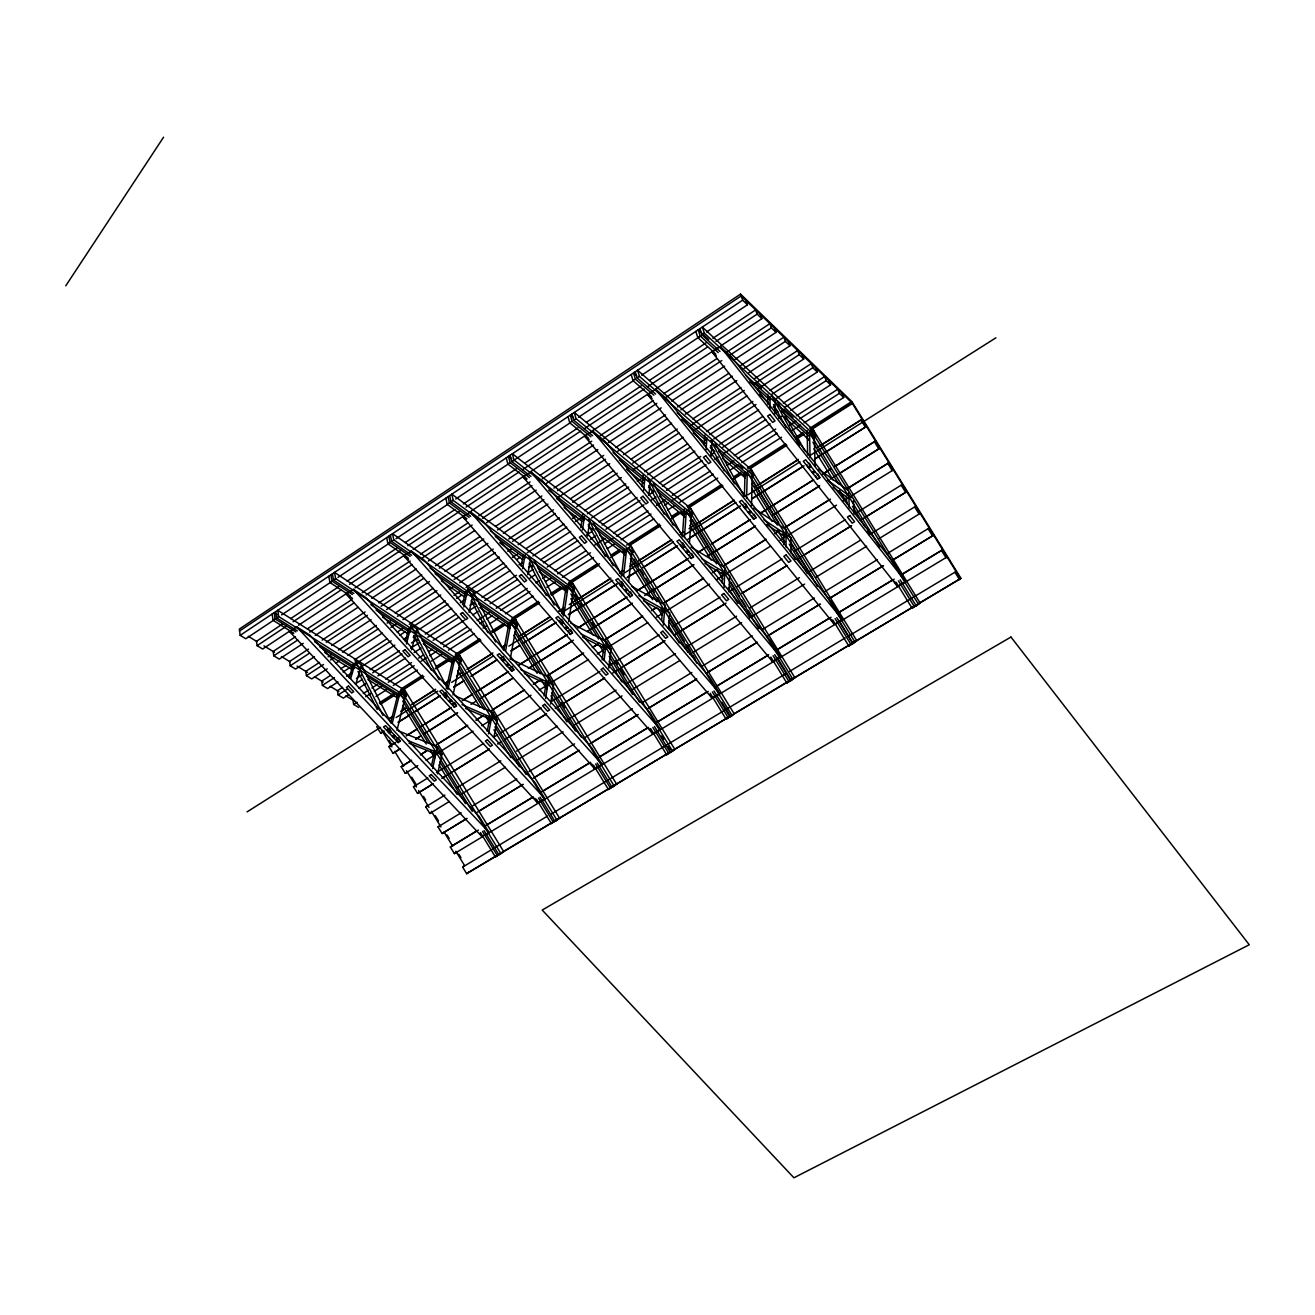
<?xml version="1.0" encoding="UTF-8"?>
<svg xmlns="http://www.w3.org/2000/svg" width="1315" height="1315" viewBox="0 0 1315 1315"><rect width="100%" height="100%" fill="white"/><g stroke="black" fill="none" stroke-linecap="round" stroke-linejoin="round"><path stroke-width="1.5" d="M775.045 413.025L775.11 399.25M769.998 408.521L770.097 396.637M767.697 404.1L767.812 394.171M751.539 506.209L752.18 474.616M746.624 498.122L747.249 472.545M744.422 495.64L745.03 472.003M729.052 591.388L729.661 575.345M724.088 587.526L724.91 567.636L691.049 547.024M722.099 582.939L722.51 572.995M711.218 456.091L712.105 439.983M706.139 449.746L706.862 437.583M704.199 445.144L704.824 435.002M689.455 543.44L691.312 515.266M682.354 536.865L684.359 508.757M684.457 537.44L686.282 511.371M668.464 628.866L669.582 614.615M663.368 625.151L665.045 604.933L631.923 586.375M661.675 620.433L662.53 610.324M648.903 494.867L650.251 481.586M643.594 490.594L645.007 477.296M628.586 582.233L631.742 553.04M641.95 486.353L643.183 474.945M621.584 575.806L624.658 548.634M623.606 575.937L626.581 549.391M608.812 668.119L611.048 649.035M604.095 660.524L606.396 641.457L570.562 622.965M602.171 659.949L603.799 646.602M587.558 536.126L589.794 520.658M568.721 621.798L573.669 588.167L568.738 582.496L563.675 616.012M580.803 527.627L582.841 514.066M582.43 530.06L584.452 516.516M562.113 613.431L566.321 585.816M550.574 704.1L553.533 684.753M545.594 698.528L548.947 677.258L510.352 658.881M544.098 695.964L546.235 682.419M510.319 658.634L516.565 624.477L511.601 618.921L505.601 650.958M527.71 574.655L530.603 558.908M493.881 737.403L497.185 719.765M503.859 650.284L509.152 622.242M521.135 566.157L523.386 554.322M522.548 568.705L525.162 554.914M487.207 731.255L489.838 717.53M488.522 733.885L492.632 712.336L455.023 695.799M453.034 695.01L460.595 660.081L455.615 654.607L447.922 689.438M437.616 773.927L441.939 754.087M469.11 612.363L473.531 592.358L467.745 588.315L495.689 642.065M446.278 688.813L453.165 657.845M431.452 765.84L434.558 751.95M432.602 768.552L437.435 746.723L398.511 730.91M462.535 604.67L465.477 591.701M463.817 607.004L467.992 588.495M396.966 730.384L405.743 694.961L403.541 691.345L400.746 689.602L392.33 722.938M390.802 722.264L398.264 692.824M411.611 649.741L416.904 628.981L411.003 625.085L439.111 679.806M406.401 644.054L411.266 625.25M405.299 641.638L408.718 628.471M355.921 684.014L361.411 664.864L355.428 661.116L382.994 715.459M350.711 678.441L355.691 661.281M349.215 677.85L353.127 664.486M65.75 285.832L163.553 137.204M464.639 865.681L462.633 867.095L466.694 873.719L960.953 578.337L851.873 401.601L740.526 294.1L239.33 629.08L240.185 635.342L245.79 638.761L274.802 619.447M900.15 579.816L916.193 605.821L917.804 604.489M916.193 605.821L920.138 603.075L813.508 430.202L702.325 327.057L704.33 333.172L815.629 436.186L813.327 437.648L745.589 375.087M896.107 582.249L912.133 608.237L913.761 606.889M912.133 608.237L916.095 605.492M832.822 620.039L848.832 646.027L852.925 643.199L838.954 620.516M836.784 617.655L852.794 643.66L854.586 642.213M852.794 643.66L856.887 640.832L751.457 469.734L637.594 370.238L639.435 376.386L753.429 475.718L751.177 477.164L677.176 412.811M848.832 646.027L850.641 644.564M770.853 657.04L786.847 683.011L788.836 681.449M786.847 683.011L791.071 680.118L777.116 657.434M774.732 654.689L790.726 680.693L792.715 679.148M790.726 680.693L794.95 677.8L690.704 508.428L574.31 412.466L575.986 418.63L692.528 514.444L690.326 515.842L613.086 452.491M710.166 693.252L726.143 719.239L732.093 715.311M713.963 690.967L729.94 716.971L734.296 713.996L631.2 546.333L512.39 453.757L513.918 459.954L632.877 552.366L630.723 553.73L548.667 490.133M726.143 719.239L728.296 717.579M901.219 574.918L942.641 549.752L902.221 574.145M654.426 726.488L670.403 752.509L672.738 750.75M670.403 752.509L674.891 749.468L572.913 583.466L451.834 494.161L453.198 500.374L574.458 589.498L572.337 590.846L490.347 530.718M650.711 728.724L666.672 754.728L669.006 752.969M666.672 754.728L671.16 751.687M593.525 765.215L608.434 789.493L610.916 787.652M608.434 789.493L613.02 786.386M597.174 763.012L612.083 787.307L614.565 785.466M612.083 787.307L616.669 784.217L515.809 619.842L392.56 533.693L393.777 539.939L517.222 625.891L515.135 627.222L430.021 568.047M536.454 799.257L551.347 823.552L553.977 821.628M551.347 823.552L556.048 820.396M540.021 797.12L554.93 821.415L559.631 818.259L459.839 655.495L334.536 572.403L335.637 578.649L461.121 661.56L459.083 662.859L370.846 604.67M480.501 832.625L495.393 856.953L498.171 854.931M495.393 856.953L501.689 852.843M484.002 830.521L498.911 854.849L503.711 851.627L404.987 690.424L277.744 610.291L278.698 616.554L406.138 696.506L404.149 697.772L314.548 641.671M466.694 873.719L469.537 871.664M892.26 560.404L933.634 535.172L893.28 559.664M476.967 830.784L450.338 847.008L454.398 853.632L456.404 852.252M239.577 630.986L741.167 295.941L852.531 403.393L811.043 429.824M240.185 635.342L742.646 300.165L740.526 294.1M293.771 633.222L273.076 620.302L275.131 618.938L274.194 612.659L277.629 614.812M297.305 630.888L276.643 617.935L278.698 616.554M350.267 595.876L329.884 582.479L331.988 581.082L330.903 574.819M353.883 593.476L333.517 580.063L335.637 578.649M407.962 557.741L387.909 543.851L390.062 542.421L388.846 536.175M411.661 555.292L391.623 541.369L393.777 539.939M466.891 518.768L447.199 504.368L449.401 502.905L448.037 496.692M470.671 516.285L450.996 501.853L453.198 500.374M527.118 478.972L507.787 464.031L510.023 462.535L508.527 456.338L511.732 458.836M530.964 476.424L511.666 461.45L513.918 459.954M588.66 438.289L569.707 422.805L572.009 421.277L570.348 415.096L573.488 417.693M592.588 435.676L573.685 420.159L575.986 418.63M651.55 396.703L633.025 380.643L635.375 379.082L633.551 372.934L636.624 375.63M655.593 394.04L637.085 377.947L639.435 376.386M715.87 354.179L697.788 337.544L700.188 335.933L698.183 329.818L708.719 339.566M719.995 351.45L701.931 334.783L704.33 333.172M281.624 614.91L331.117 581.97M337.939 577.416L389.125 543.342M395.947 538.805L447.133 504.713M455.664 499.043L508.56 463.833M511.979 461.549L569.987 422.937M578.518 417.25L633.123 380.906M641.654 375.219L703.081 334.339M706.5 332.054L747.446 304.801L745.967 300.576M282.133 624.28L256.491 641.309L257.115 645.649L262.638 649.018L289.99 630.921M290.681 618.609L338.547 586.819M347.094 581.148L396.653 548.24M405.201 542.569L454.776 509.645M463.324 503.974L516.318 468.798M524.866 463.11L577.86 427.934M586.408 422.263L641.112 385.936M649.659 380.265L706.073 342.821M712.911 338.284L755.648 309.896L757.128 314.121L761.845 318.674L720.817 345.829M257.115 645.649L286.226 626.351M293.064 621.798L341.012 590.008M349.576 584.337L400.943 550.278M407.798 545.741L459.165 511.683M466.02 507.13L519.096 471.937M522.532 469.669L580.753 431.057M584.172 428.789L644.103 389.059M647.522 386.791L707.47 347.045M716.018 341.374L757.128 314.121M298.538 625.25L348.113 592.457M354.951 587.92L406.253 553.993M413.091 549.456L464.376 515.529M471.214 510.993L524.208 475.931M531.046 471.395L585.767 435.199M592.605 430.679L649.018 393.349M655.856 388.813L717.398 348.097M289.596 631.578L296.713 626.877L309.65 635.014L479.202 816.5L488.917 832.346L481.898 836.57L289.596 631.578L292.834 633.6M346.141 594.183L353.39 589.367L366.145 597.799L535.041 782.672L544.854 798.682L537.704 802.988L346.141 594.183L352.535 598.374M403.886 555.966L411.299 551.067L423.841 559.812L592.013 748.169L601.925 764.327L594.627 768.716L403.886 555.966L408.603 559.237M462.864 516.943L470.441 511.93L482.769 521.003L650.152 712.944L660.179 729.266L652.717 733.754L462.864 516.943L465.954 519.195M523.14 477.066L530.882 471.954L542.98 481.356L709.492 676.995L719.634 693.482L712.023 698.068L523.14 477.066L526.164 479.416M584.731 436.317L592.638 431.09L604.505 440.837L770.064 640.29L780.321 656.958L772.546 661.626L584.731 436.317L589.186 439.966M647.687 394.664L655.774 389.306L667.379 399.431L831.935 602.812L842.307 619.644L834.368 624.428L647.687 394.664L652.059 398.445M712.072 352.058L720.341 346.601L731.666 357.088L895.12 564.546L905.608 581.542L897.504 586.424L712.072 352.058L716.33 355.987M295.415 636.772L273.142 651.467L273.783 655.807L279.24 659.111L303.223 643.347M307.398 628.866L351.943 599.476M362.217 592.687L410.181 561.045M420.455 554.256L468.419 522.597M478.693 515.825L530.077 481.915M540.35 475.126L591.75 441.215M600.314 435.561L653.407 400.516M663.681 393.727L716.79 358.683M727.063 351.91L769.883 323.654L771.379 327.862L776.031 332.333L734.921 359.389M440.098 825.59L438.043 826.921L442.103 833.546L466.957 818.357M273.783 655.807L297.732 640.027M309.699 632.137L354.146 602.829M366.129 594.939L412.285 564.513M422.542 557.757L472.134 525.08M482.391 518.307L531.983 485.63M542.24 478.874L593.542 445.062M603.799 438.289L656.81 403.36M665.357 397.722L721.787 360.54M730.335 354.902L771.379 327.862M315.205 635.457L358.042 607.283M371.75 598.276L416.28 568.968M428.279 561.078L474.534 530.652M486.517 522.778L536.191 490.101M546.481 483.328L597.865 449.533M608.155 442.761L661.248 407.831M671.538 401.075L724.631 366.145M308.45 649.1L289.563 661.494L290.221 665.801L295.596 669.072L314.482 656.727M322.175 640.093L365.093 611.952M378.819 602.944L421.737 574.787M435.462 565.779L480.09 536.504M495.541 526.362L541.879 495.952M553.894 488.079L603.684 455.417M615.699 447.527L665.472 414.882M677.488 406.993L728.97 373.213M740.986 365.323L783.904 337.166L785.4 341.374L789.986 345.779L748.794 372.72M290.221 665.801L309.074 653.456M326.202 642.23L367.329 615.288M381.038 606.314L423.874 578.238M439.292 568.146L483.838 538.953M497.547 529.978L543.818 499.667M557.527 490.676L605.492 459.247M617.491 451.39L667.182 418.828M680.891 409.853L732.291 376.172M744.29 368.315L785.4 341.374M331.643 645.501L371.126 619.677M386.577 609.585L429.495 581.526M444.947 571.417L487.865 543.358M503.316 533.249L547.944 504.056M558.234 497.333L609.733 463.653M623.474 454.678L671.538 423.233M685.279 414.258L736.778 380.577M319.512 662.398L305.738 671.373L306.428 675.663L311.721 678.902L327.205 668.825M328.109 656.793L331.544 654.541M338.432 650.054L376.271 625.381M395.19 613.037L433.029 588.347M451.965 576.003L493.24 549.078M508.724 538.986L553.451 509.809M570.644 498.599L613.645 470.54M630.855 459.313L677.291 429.035M692.775 418.926L740.937 387.514M754.695 378.539L797.712 350.497L799.224 354.672L803.728 359.011L759.002 388.106M306.428 675.663L323.589 664.486M330.459 660.015L333.895 657.779M342.475 652.174L378.539 628.702M387.12 623.096L390.555 620.861M397.426 616.39L436.925 590.665M454.086 579.488L495.295 552.645M512.472 541.451L555.39 513.491M572.567 502.314L617.212 473.236M632.663 463.159L679.017 432.964M691.049 425.139L744.274 390.473M754.58 383.75L799.224 354.672M335.802 663.237L339.237 661.001M347.85 655.412L382.254 633.041M390.851 627.452L396.012 624.083M402.9 619.612L440.739 595.005M449.352 589.416L452.787 587.18M459.658 582.709L499.24 556.985M507.837 551.396L511.272 549.16M518.159 544.673L559.45 517.831M576.644 506.653L621.37 477.575M633.419 469.751L683.307 437.303M695.356 429.479L746.953 395.93M330.295 675.548L321.698 681.121L322.389 685.394L327.616 688.567L337.955 681.877M340.601 668.858L345.746 665.522M354.343 659.949L386.972 638.778M397.278 632.088L402.439 628.751M409.31 624.296L445.39 600.906M453.971 595.333L459.132 591.98M466.003 587.526L503.793 563.017M512.39 557.445L517.535 554.108M526.131 548.536L563.921 524.028M572.502 518.455L575.937 516.236M584.534 510.664L625.759 483.92M644.662 471.658L687.597 443.812M706.5 431.55L752.887 401.47M770.064 390.341L811.289 363.597L812.818 367.773L817.256 372.046L774.157 399.908M322.389 685.394L334.437 677.587M343.051 672.014L349.921 667.56M356.809 663.105L391.229 640.816M399.826 635.244L404.987 631.89M413.6 626.318L448.004 604.029M456.617 598.457L461.779 595.12M470.376 589.547L506.522 566.14M516.844 559.467L520.28 557.231M527.167 552.777L566.749 527.134M575.345 521.562L580.507 518.225M587.394 513.77L628.685 487.027M637.298 481.454L640.734 479.219M647.621 474.764L690.638 446.903M709.574 434.64L756.026 404.543M771.511 394.516L812.818 367.773M346.585 676.304L351.746 672.968M362.102 666.278L394.862 645.106M403.475 639.534L406.927 637.298M418.992 629.507L451.752 608.319M460.365 602.747L465.543 599.41M474.156 593.838L510.368 570.431M518.981 564.858L522.433 562.623M532.789 555.949L570.71 531.424M591.405 518.044L631.052 492.418M651.747 479.038L694.846 451.177M713.815 438.914L758.64 409.935M342.59 687.383L337.429 690.72L338.136 694.978L343.281 698.117L348.475 694.78M356.365 678.507L361.526 675.17M370.14 669.614L399.415 650.744M411.464 642.969L416.625 639.649M425.238 634.093L456.223 614.105M469.997 605.229L473.449 603.01M482.046 597.454L516.483 575.247M528.531 567.472L531.983 565.253M540.58 559.697L575.017 537.49M599.13 521.956L637.002 497.53M659.39 483.098L700.714 456.453M719.65 444.24L762.684 416.477M783.346 403.146L824.669 376.501L826.198 380.66L830.57 384.884L790.825 410.428M338.136 694.978L346.766 689.422M355.379 683.866L362.283 679.428M372.638 672.77L401.946 653.884M410.576 648.328L419.189 642.772M427.819 637.233L458.869 617.228M469.208 610.571L476.112 606.133M484.725 600.577L517.502 579.471M527.841 572.814L533.019 569.477M543.374 562.82L577.86 540.596M586.474 535.041L591.651 531.72M602.007 525.047L639.945 500.62M648.558 495.065L653.736 491.728M662.365 486.172L702.029 460.628M710.659 455.072L714.094 452.853M722.724 447.297L765.84 419.534M774.453 413.978L777.905 411.759M784.808 407.321L826.198 380.66M358.847 688.123L365.751 683.668M377.849 675.894L405.497 658.125M414.126 652.569L421.047 648.131M433.145 640.356L464.244 620.351M472.89 614.812L478.068 611.475M490.166 603.7L521.266 583.712M529.912 578.156L535.09 574.819M547.188 567.044L581.74 544.821M590.386 539.281L595.563 535.945M605.936 529.271L643.956 504.845M650.859 500.39L656.053 497.07M666.409 490.396L706.155 464.853M714.801 459.297L718.253 457.078M723.431 453.741L770.097 423.759M778.727 418.203L782.195 415.984M363.285 693.547L368.463 690.227M371.915 688.008L377.093 684.688M385.722 679.165L411.611 662.563M418.515 658.125L423.693 654.804M428.871 651.5L432.306 649.281M440.936 643.742L466.825 627.14M477.181 620.499L489.262 612.757M496.166 608.335L527.233 588.413M535.846 582.874L539.298 580.671M542.75 578.452L546.202 576.233M554.831 570.71L585.898 550.788M594.528 545.248L604.884 538.608M613.513 533.085L648.016 510.943M656.645 505.42L665.275 499.881M672.179 495.459L710.149 471.115M734.296 455.615L775.719 429.052M796.43 415.77L837.836 389.224L839.381 393.366L843.688 397.508L803.991 422.888M352.93 700.188L353.669 704.429L357.121 702.21M365.767 696.687L370.945 693.367M374.413 691.148L381.317 686.709M388.237 682.288L414.159 665.686M421.079 661.264L426.257 657.944M429.726 655.725L436.629 651.287M443.549 646.865L471.197 629.162M479.844 623.622L483.312 621.403M486.764 619.184L491.941 615.864M500.588 610.341L529.978 591.52M545.528 581.559L550.722 578.238M557.626 573.8L590.468 552.777M604.308 543.917L612.938 538.377M616.406 536.175L650.974 514.034M664.798 505.174L668.25 502.955M671.718 500.736L713.19 474.173M727.031 465.313L733.934 460.891M737.403 458.672L777.149 433.21M789.247 425.468L796.167 421.047M799.619 418.828L839.381 393.366M375.991 696.49L386.347 689.865M393.251 685.46L417.414 670.009M431.221 661.182L441.577 654.558M448.481 650.152L474.37 633.6M482.999 628.093L486.451 625.874M489.903 623.672L498.533 618.165M505.437 613.743L533.052 596.09M546.843 587.263L555.472 581.756M562.376 577.334L593.443 557.478M607.251 548.651L614.154 544.246M621.058 539.824L653.851 518.866M667.658 510.039L674.562 505.634M679.74 502.314L717.711 478.052M729.776 470.326L738.405 464.803M741.857 462.601L781.554 437.221M791.909 430.613L800.539 425.09M379.361 702.785L393.185 693.958M401.831 688.452L422.575 675.22M436.399 666.393L448.497 658.684M455.417 654.262L479.63 638.827M491.728 631.118L503.826 623.392M512.472 617.886L538.394 601.349M550.508 593.64L560.88 587.016M569.527 581.509L597.174 563.872M611.015 555.045L619.661 549.538M626.565 545.117L659.423 524.175M671.521 516.466L678.441 512.045M687.071 506.538L721.656 484.495M733.754 476.77L740.674 472.364M747.577 467.943L785.614 443.697M795.986 437.073L802.906 432.668M809.826 428.263L851.315 401.798L852.531 403.393M379.936 703.722L393.76 694.912M402.406 689.389L423.151 676.173M435.265 668.447L449.089 659.637M457.735 654.13L480.205 639.797M492.32 632.088L504.418 624.362M513.064 618.855L539.002 602.319M551.1 594.61L563.198 586.885M570.118 582.479L599.509 563.74M611.623 556.031L620.253 550.525M628.899 545.002L660.031 525.162M672.129 517.452L680.776 511.946M687.696 507.541L722.264 485.482M732.652 478.874L741.282 473.367M748.202 468.962L786.239 444.7M796.611 438.092L803.531 433.687M810.451 429.282L851.939 402.817M380.627 704.15L394.451 695.339M403.097 689.816L423.841 676.6M435.939 668.891L449.779 660.081M456.683 655.675L480.896 640.257M492.994 632.531L505.091 624.822M513.738 619.316L539.66 602.796M551.758 595.087L563.856 587.378M570.776 582.956L598.44 565.335M610.538 557.626L620.91 551.018M629.54 545.511L660.656 525.671M671.028 519.063L681.4 512.456M688.32 508.05L722.888 486.024M733.26 479.4L741.907 473.893M750.553 468.387L786.847 445.259M797.219 438.651L804.139 434.246M396.472 695.405L398.461 694.139M406.138 696.506L404.987 690.424L399.924 693.219L472.299 811.404M453.396 659.144L451.357 660.442L453.494 663.911M461.121 661.56L459.839 655.495L454.875 658.207L526.181 774.535M509.431 623.442L507.36 624.756L509.497 628.225M517.222 625.891L515.809 619.842L510.943 622.472L581.214 736.992M566.617 587.016L564.513 588.364L566.634 591.816M745.424 473.104L743.172 474.534L745.309 478.003M815.629 436.186L813.508 430.202L809.251 432.438L879.834 546.876M402.998 691.706L404.987 690.424M457.817 656.777L459.839 655.495M513.738 621.157L515.809 619.842M388.796 718.894L392.264 716.691M400.943 711.201L406.154 707.897M411.348 704.593L435.643 689.208M444.322 683.701L449.533 680.414M456.469 676.009L461.68 672.705M466.891 669.417L492.928 652.914M501.59 647.407L505.075 645.221M518.948 636.411L550.196 616.62M558.875 611.13L564.069 607.826M569.28 604.522L610.933 578.14M619.612 572.633L623.08 570.431M630.016 566.042L635.227 562.738M638.696 560.535L671.669 539.643M680.348 534.153L683.816 531.95M689.027 528.646L734.148 500.062M754.974 486.862L798.369 459.362M817.453 447.264L862.098 419.271L820.527 445.604M389.207 718.894L392.675 716.691M401.338 711.218L404.806 709.015M411.726 704.626L434.246 690.359M444.651 683.767L449.845 680.48M468.896 668.398L491.415 654.13M501.804 647.555L505.272 645.353M522.597 634.389L550.311 616.817M558.957 611.327L564.168 608.04M579.751 598.161L609.19 579.504M619.595 572.929L623.047 570.726M638.646 560.847L671.554 539.988M699.268 522.433L733.918 500.489M761.632 482.917L798.008 459.872M247.072 811.881L380.545 727.376M396.144 717.513L437.747 691.164M451.62 682.386L493.224 656.053M508.823 646.175L552.152 618.74M562.557 612.149L612.823 580.326M624.97 572.65L673.494 541.928M685.641 534.235L735.907 502.412M748.038 494.736L800.046 461.812M810.435 455.22L995.915 337.807M376.649 726.587L380.692 733.211L384.161 731.009M398.067 722.231L439.752 695.898M453.642 687.104L464.063 680.529M471.017 676.14L497.07 659.67M510.96 650.892L519.639 645.402M523.123 643.199L556.114 622.34M616.899 583.926L568.277 614.664L578.748 608.286M627.321 577.351L639.485 569.658M642.953 567.472L675.959 546.613M689.849 537.835L740.23 505.996M752.377 498.303L802.742 466.48M814.905 458.787L866.519 426.438L826.642 451.637M398.461 722.214L408.866 715.656M415.803 711.267L440.065 695.931M453.938 687.17L464.343 680.595M471.28 676.206L497.284 659.785M511.14 651.007L519.82 645.534M528.482 640.06L556.212 622.537M583.959 604.999L616.883 584.189M627.288 577.614L637.693 571.039M642.887 567.751L677.57 545.84M687.959 539.281L694.895 534.893M703.558 529.419L739.967 506.406M752.098 498.747L757.309 495.459M762.503 492.172L804.106 465.872M814.511 459.297L819.705 456.009M388.303 732.077L390.341 730.778M444.552 696.556L446.64 695.24M501.985 660.311L504.105 658.963M560.601 623.294L562.771 621.929M620.483 585.504L622.702 584.107M681.63 546.892L683.899 545.462M744.109 507.442L746.427 505.979M807.969 467.137L810.336 465.641M392.462 736.515L394.5 735.216M448.694 701.076L450.782 699.761M506.094 664.913L508.231 663.582M564.71 627.995L566.88 626.63M624.559 590.287L626.778 588.89M685.69 551.774L687.959 550.344M748.153 512.423L750.471 510.96M811.98 472.216L814.347 470.721M393.448 737.567L395.486 736.285M449.681 702.161L451.768 700.846M507.08 666.015L509.201 664.667M565.68 629.112L567.85 627.732M625.529 591.421L627.748 590.024M686.66 552.925L688.928 551.495M749.106 513.606L751.424 512.143M812.917 473.416L815.284 471.921M400.319 748.827L392.971 753.265L388.911 746.641L395.848 742.285M406.253 735.759L416.658 729.217M420.126 727.031L451.324 707.421M463.455 699.794L472.118 694.353M475.586 692.167L508.527 671.472M518.932 664.93L567.455 634.422M577.86 627.88L626.4 597.372M636.805 590.83L688.797 558.152M697.476 552.695L707.865 546.152M711.333 543.983L749.468 520M759.873 513.475L813.607 479.696M822.286 474.238L830.948 468.798M834.417 466.611L875.511 441.002L835.567 466.102M394.549 743.304L388.911 746.641M406.697 735.66L417.118 729.118M425.797 723.661L450.108 708.374M462.255 700.747L472.677 694.188M479.613 689.833L507.409 672.36M519.557 664.732L528.236 659.275M536.914 653.818L566.436 635.26M578.6 627.617L585.537 623.261M594.216 617.803L627.206 597.059M637.627 590.517L644.58 586.145M648.048 583.959L686.249 559.96M698.397 552.316L703.607 549.045M712.286 543.588L750.487 519.573M760.908 513.031L766.119 509.76M773.056 505.387L812.999 480.287M823.42 473.745L828.631 470.458M427.835 805.553L425.764 806.835L429.808 813.475L431.879 812.16M400.204 741.298L385.542 725.65L383.503 726.932L398.149 742.581L400.204 741.298L398.346 737.666M456.453 705.958L441.856 690.013L439.769 691.328L454.365 707.273L456.453 705.958L454.612 702.374M513.869 669.877L499.338 653.637L497.202 654.985L511.749 671.225L513.869 669.877L511.995 666.278M572.502 633.057L558.037 616.488L555.851 617.869L570.332 634.422L572.502 633.057L570.579 629.425M632.367 595.432L617.968 578.567L615.749 579.964L630.148 596.829L632.367 595.432L630.46 591.865M693.515 557.018L679.197 539.808L676.929 541.254L691.246 558.448L693.515 557.018L691.559 553.418M755.994 517.781L741.759 500.226L739.441 501.689L753.676 519.228L755.994 517.781L754.037 514.231M819.82 477.674L805.701 459.773L803.317 461.269L817.453 479.153L819.82 477.674L817.831 474.09M392.971 753.265L399.908 748.909M415.524 739.129L420.718 735.858M424.203 733.688L457.16 713.026M471.033 704.33L476.244 701.059M479.712 698.89L512.669 678.228M528.285 668.431L573.389 640.158M587.263 631.463L632.367 603.174M644.514 595.563L693.087 565.121M706.977 556.409L755.55 525.967M772.891 515.086L819.738 485.728M830.143 479.202L879.932 448.168L839.973 473.219M415.967 739.014L421.178 735.759M429.873 730.302L457.669 712.878M483.739 696.539L513.277 678.014M528.909 668.217L532.394 666.031M539.347 661.675L572.354 640.98M588.002 631.184L591.471 628.997M598.424 624.641L631.447 603.947M647.079 594.133L650.547 591.964M657.5 587.608L693.991 564.727M716.593 550.574L754.81 526.608M775.669 513.524L819.114 486.303M407.371 772.119L405.25 773.335L401.19 766.711L411.628 760.202M420.307 754.794L427.26 750.454M435.955 745.03L467.22 725.535M475.915 720.11L482.868 715.787M491.547 710.363L524.57 689.783M533.249 684.359L540.202 680.036M547.155 675.696L583.646 652.947M592.342 647.522L599.278 643.199M604.505 639.945L642.723 616.11M651.418 610.686L656.629 607.448M663.582 603.108L703.541 578.189M712.237 572.765L717.448 569.527M724.401 565.187L766.103 539.183M774.782 533.775L779.992 530.52M785.203 527.266L830.39 499.092M847.764 488.26L888.924 462.732L847.156 488.786M410.28 761.155L401.19 766.711M420.718 754.646L425.945 751.391M438.125 743.797L467.713 725.354M476.424 719.93L483.378 715.59M493.832 709.081L523.419 690.622M533.857 684.112L539.084 680.858M547.78 675.433L582.594 653.736M593.032 647.21L598.259 643.956M605.212 639.616L641.769 616.834M652.207 610.324L655.692 608.155M666.13 601.645L702.687 578.847M713.125 572.337L716.609 570.168M725.321 564.743L765.346 539.791M786.239 526.756L829.749 499.634M405.25 773.335L417.808 765.609M426.109 760.349L434.805 754.942M440.032 751.703L473.071 731.156M481.767 725.749L490.462 720.341M495.673 717.102L531.03 695.208M539.15 690.063L546.711 685.46M551.33 682.485L588.528 659.456M597.224 654.048L603.486 650.054M608.713 646.799L647.736 622.636M656.448 617.212L662.629 613.283M667.839 610.029L709.574 584.09M716.527 579.751L721.754 576.512M728.707 572.189L770.442 546.235M780.124 540.317L783.609 538.147M789.575 534.334L836.521 505.141M842.833 501.327L846.959 498.648M852.169 495.41L893.345 469.915L892.178 470.54L887.724 463.34M431.846 784.595L417.529 793.389L413.469 786.764L427.786 777.97M436.514 772.579L483.624 743.452M493.602 737.222L497.58 734.806M500.571 732.915L541.188 707.832M551.084 701.668L599.854 671.505M608.566 666.113L659.078 634.882M673.001 626.252L720.028 597.174M728.74 591.783L733.967 588.561M736.597 586.983L781.965 558.941M794.934 550.854L845.446 519.606M855.901 513.146L902.337 484.479L901.186 485.136L905.624 492.336L906.775 491.662L866.618 516.433M417.529 793.389L433.21 783.724M441.939 778.348L488.999 749.303M497.711 743.928L501.196 741.791M504.681 739.638L546.53 713.831M555.242 708.456L604.045 678.343M612.774 672.968L665.061 640.717M673.773 635.342L726.077 603.075M741.759 593.41L787.093 565.45M799.29 557.922L851.578 525.671M860.306 520.296L905.624 492.336M442.317 778.135L445.818 775.981M454.546 770.59L489.459 749.057M498.188 743.665L501.689 741.512M510.417 736.137L545.331 714.587M566.288 701.668L604.703 677.981M623.918 666.13L664.075 641.358M678.03 632.745L723.431 604.736M742.646 592.901L786.288 565.976M803.761 555.193L850.904 526.115M425.764 806.835L444.963 795.065M457.193 787.57L500.834 760.793M516.548 751.144L557.248 726.159M568.935 719.009L616.077 690.096M626.548 683.668L675.433 653.687M685.92 647.259L736.548 616.193M749.632 608.155L799.405 577.63M808.133 572.272L860.52 540.153M869.248 534.794L915.766 506.226L914.648 506.949L919.086 514.132L920.204 513.409L878.897 538.723M429.808 813.475L449.385 801.46M461.269 794.227L505.387 767.187M517.189 760.021L563.149 731.863M573.093 725.814L622.028 695.882M630.756 690.523L679.691 660.59M690.178 654.18L741.676 622.636M749.583 617.836L804.681 584.09M815.99 577.219L866.667 546.218M438.043 826.921L461.138 812.785M473.055 805.618L516.811 779.006M529.057 771.543L574.556 743.863M585.06 737.468L632.318 708.719M642.821 702.325L691.822 672.507M702.325 666.13L752.147 635.72M762.667 629.326L814.347 597.963M824.834 591.586L877.352 559.631M887.855 553.237L929.195 527.989L928.111 528.745L932.549 535.945M479.235 810.911L523.091 784.299M535.369 776.836L579.241 750.224M593.279 741.709L637.134 715.097M649.413 707.634L696.786 678.902M707.306 672.507L756.437 642.706M768.716 635.244L819.59 604.374M830.127 597.98L882.76 566.042M442.103 833.546L466.628 818.67M477.131 812.292L522.68 784.661M533.183 778.283L578.731 750.651M589.235 744.274L638.285 714.505M647.046 709.196L696.079 679.428M706.599 673.066L757.391 642.23M767.894 635.852L820.445 603.98M829.206 598.654L883.499 565.713M485.745 825.475L533.2 796.857M543.736 790.479L589.432 762.914M599.969 756.552L647.424 727.918M656.201 722.609L707.158 691.854M715.952 686.562L768.667 654.739M775.702 650.498L828.417 618.691M838.954 612.33L891.669 580.507M450.338 847.008L478.413 830.061M485.432 825.836L532.789 797.252M541.566 791.959L590.698 762.306M597.717 758.081L648.591 727.376M655.61 723.135L708.243 691.378M715.245 687.137L767.878 655.38M776.655 650.087L831.047 617.261M838.066 613.037L894.2 579.159M454.398 853.632L482.49 836.735M486.008 834.614L777.461 659.21M780.979 657.089L836.274 623.622M838.904 622.225L947.079 556.952L946.011 557.774L941.573 550.574M462.633 867.095L547.418 816.122M550.558 814.462L786.222 673.428M789.74 671.324L845.101 637.956M847.764 636.591L956.071 571.532L955.035 572.387L959.49 579.603M468.682 872.289L960.953 578.337M554.93 821.415L557.001 820.182L456.913 656.908M413.469 786.764L415.573 785.532M380.692 733.211L382.862 732.077M408.965 743.139L436.481 754.185M407.847 740.592L442.152 754.415L437.435 746.723M465.494 708.39L491.613 719.749M461.976 704.643L497.382 720.11L492.632 712.336M524.323 673.51L548.01 684.671M520.97 669.598L553.746 685.099L548.947 677.258M581.082 633.912L611.261 649.38L606.396 641.457M582.479 637.068L605.574 648.887M643.577 600.84L664.322 612.346M638.86 595.613L669.96 612.922M704.922 563.379L724.154 574.967M701.931 558.793L728.132 574.655M353.669 704.429L358.748 707.519M248.288 636.296L257 641.621M263.97 645.862L274.424 652.256M281.394 656.514L290.105 661.823M297.075 666.08L307.529 672.458M314.499 676.715L323.211 682.041M330.18 686.298L338.892 691.608M345.861 695.865L354.573 701.174M275.131 618.938L295.826 631.874M319.956 646.964L354.425 668.513M366.49 676.058L399.25 696.539M324.821 652.602L352.404 669.828M367.937 679.51L397.262 697.821M766.777 524.652L785.4 536.882M382.534 617.08L408.012 633.83M413.107 637.183L418.203 640.52M423.298 643.873L452.179 662.859M763.999 519.869L791.055 537.704M331.988 581.082L352.354 594.495M376.123 610.144L410.083 632.499M421.967 640.323L454.217 661.56M753.676 508.116L786.025 529.551L786.091 547.139M390.062 542.421L410.099 556.327M435.15 573.702L466.874 595.728M478.561 603.832L510.286 625.858M441.38 580.885L464.77 597.092M471.46 601.711L474.797 604.029M479.811 607.497L509.891 628.34M833.233 487.438L847.945 497.99M827.398 480.106L851.906 497.728M818.851 469.274L848.454 490.659M449.401 502.905L469.077 517.337M495.328 536.553L524.866 558.185M537.983 567.801L567.521 589.432M499.733 542.783L522.712 559.582M529.288 564.382L532.559 566.781M539.134 571.581L565.401 590.78M510.023 462.535L529.353 477.493M556.705 498.664L584.074 519.852M595.35 528.581L625.924 552.251M564.168 507.59L581.888 521.266M588.331 526.247L593.164 529.978M599.607 534.958L625.381 554.864M626.532 469.241L643.89 483.443M648.624 487.306L653.358 491.185M659.67 496.347L684.934 516.976M572.009 421.277L590.928 436.777M619.316 460.036L644.564 480.698M657.171 491.037L685.559 514.28M693.252 432.816L705.596 443.517M710.231 447.527L714.867 451.538M722.576 458.228L744.191 476.951M635.375 379.082L653.884 395.158M681.663 419.271L706.336 440.706M718.68 451.407L746.443 475.52M739.868 465.494L742.959 468.189M759.593 394.401L768.65 402.719M773.171 406.877L777.691 411.053M783.724 416.592L807.854 438.783M700.188 335.933L718.253 352.601M749.895 381.777L769.472 399.826M781.521 410.938L808.643 435.939M755.369 382.665L761.385 388.237M783.954 409.096L792.978 417.43M742.646 300.165L747.446 304.801M296.713 626.877L488.917 832.346M353.39 589.367L544.854 798.682M411.299 551.067L601.925 764.327M470.441 511.93L660.179 729.266M530.882 471.954L719.634 693.482M592.638 431.09L780.321 656.958M655.774 389.306L842.307 619.644M720.341 346.601L905.608 581.542M851.315 401.798L960.509 578.715M860.832 419.781L865.27 426.964M874.278 441.561L878.716 448.744M811.552 430.975L918.544 604.423M812.917 442.169L838.576 483.772M852.482 506.308L865.303 527.101M867.44 530.57L869.577 534.038M898.441 580.836L914.484 606.84M806.342 436.712L808.478 440.163M813.821 448.842L833.053 480.024M839.463 490.413L846.942 502.544M894.364 581.329L897.504 586.424M855.095 642.279L749.32 470.622L751.457 469.734L753.429 475.718M752.953 480.928L778.743 522.811M790.578 541.994L813.147 578.649M747.068 472.052L817.552 586.457M751.835 483.493L777.461 525.08M782.803 533.742L784.923 537.21M789.197 544.147L807.344 573.603M835.107 618.658L851.117 644.646M751.72 488.391L771.987 521.299M777.329 529.961L784.792 542.092M790.134 550.755L795.46 559.417M831.261 619.381L834.368 624.428M792.978 679.345L688.403 509.431L690.704 508.428L692.528 514.444M692.265 519.573L719.124 563.198M730.926 582.397L739.523 596.353M741.676 599.854L745.967 606.823M748.12 610.324L752.41 617.294M686.183 510.845L758.722 628.702M689.915 520.526L716.576 563.839M721.902 572.502L724.039 575.97M729.365 584.633L749.632 617.557M773.088 655.675L789.082 681.68M682.37 513.261L684.507 516.729M689.833 525.392L711.152 560.042M717.546 570.431L722.888 579.093M728.214 587.756L737.814 603.338M770.508 658.305L772.546 661.626M732.159 715.656L628.734 547.435L631.2 546.333L632.877 552.366M633.912 559.171L638.202 566.157M640.356 569.658L643.577 574.885M645.714 578.386L648.936 583.613M652.158 588.857L654.311 592.342M657.533 597.585L659.67 601.07M670.403 618.527L684.359 641.21M686.496 644.712L690.802 651.681M692.939 655.182L695.093 658.667M721.919 702.309L730.499 716.264M626.565 548.815L696.901 663.237M630.329 558.481L656.958 601.81M661.215 608.746L663.352 612.215M668.678 620.877L687.86 652.076M712.368 691.937L728.346 717.924M622.833 551.199L624.954 554.667M630.279 563.33L652.651 599.706M657.977 608.368L662.234 615.305M668.628 625.693L679.28 643.019M709.985 694.764L712.023 698.068M672.573 751.21L570.283 584.682L572.913 583.466L574.458 589.498M574.639 594.512L576.775 598.013M579.997 603.256L582.134 606.741M591.799 622.455L595.005 627.699M615.387 660.87L617.54 664.371M620.746 669.614L623.968 674.842M661.511 735.973L663.648 739.457M667.938 746.443L670.091 749.945M569.231 587.756L639.517 702.21M570.874 593.936L598.572 639.024M602.829 645.961L604.949 649.413M609.207 656.349L632.63 694.501M652.865 727.442L668.842 753.446M570.891 598.752L593.246 635.145M599.624 645.55L603.881 652.487M609.207 661.149L621.979 681.943M649.725 728.872L652.717 733.754M513.031 621.157L614.204 786.041M561.554 702.506L564.776 707.749M514.757 632.12L540.301 673.74M545.626 682.419L547.747 685.888M552.004 692.824L575.428 730.992M595.646 763.949L610.538 788.227M513.738 635.161L537.145 673.313M541.402 680.25L546.728 688.928M550.985 695.849L566.929 721.869M591.651 763.884L594.627 768.716M458.721 667.823L484.249 709.492M488.506 716.428L490.643 719.897M494.9 726.85L519.359 766.777M538.525 798.024L553.418 822.319M457.752 670.847L480.074 707.289M485.399 715.968L489.657 722.905M493.914 729.858L510.927 757.621M534.761 798.189L537.704 802.988M401.913 691.937L500.933 853.649M402.719 701.092L428.263 742.794M433.588 751.473L435.709 754.958M439.966 761.911L465.51 803.613M482.523 831.409L497.432 855.736M402.85 705.826L426.257 744.043M430.515 750.996L434.772 757.933M439.013 764.886L457.094 794.424M479.959 833.414L481.898 836.57M389.207 740.427L391.36 743.928M411.71 777.165L415.984 784.167M423.479 796.413L425.633 799.914M435.265 815.678L438.487 820.922M447.051 834.926L449.188 838.428M458.836 854.175L460.973 857.676M381.843 730.417L391.936 746.904M394.714 751.424L403.672 766.053M406.499 770.705L416.461 786.962M418.581 790.447L429.019 807.476M431.386 811.339L440.969 827.02M444.026 832.001L452.689 846.17M455.812 851.265L464.425 865.319M777.116 400.861L804.928 450.864M771.872 395.996L799.405 445.522M809.235 463.209L811.207 466.743L808.84 468.239L806.868 464.705M815.481 475.586L817.453 479.153M773.467 404.576L786.239 427.572M715.13 443.287L744.306 496.495M710.823 440.509L734.493 483.69M745.342 503.481L747.314 507.064L744.997 508.527L743.024 504.944M751.72 515.677L753.676 519.228M710.495 445.588L724.302 470.77M653.571 483.197L681.827 535.419M648.081 478.66L673.198 525.096M682.847 542.947L684.786 546.53L682.518 547.961L680.578 544.394M689.307 554.848L691.246 558.448M648.739 485.465L664.174 514.034M593.229 522.154L621.864 575.773M628.241 593.262L630.148 596.829M588.561 519.54L613.168 565.647M621.699 581.592L623.589 585.142L621.37 586.539L619.48 583.005M588.265 524.504L605.295 556.409M534.202 560.42L562.919 614.894M568.409 630.789L570.332 634.422M528.499 556.196L554.174 604.916M561.768 619.349L563.675 622.948L561.505 624.329L559.598 620.713M529.205 562.984L546.3 595.465M473.531 592.358L503.546 650.054M509.875 667.609L511.749 671.225M503.135 656.382L505.009 659.966L502.872 661.313L501.015 657.73M471.23 600.429L487.98 632.663M416.904 628.981L447.248 688.057M452.524 703.689L454.365 707.273M445.67 692.578L447.544 696.227L445.456 697.542L443.582 693.893M413.633 635.539L431.419 670.19M361.411 664.864L390.966 723.102M396.308 738.948L398.149 742.581M389.421 728.132L391.262 731.748L389.207 733.047L387.383 729.414M358.009 671.472L377.274 709.508M842.142 393.366L843.688 397.508M829.042 380.725L830.57 384.884M815.727 367.888L817.256 372.046M802.216 354.836L803.728 359.011M788.49 341.588L789.986 345.779M774.535 328.142L776.031 332.333M811.733 433.161L813.327 437.648M760.366 314.466L761.845 318.674M699.925 328.668L701.931 334.783M695.783 331.429L697.788 337.544M689.405 512.834L690.326 515.842M635.26 371.8L637.085 377.947M631.2 374.496L633.025 380.643M572.009 413.995L573.685 420.159M568.047 416.625L569.707 422.805M510.154 455.253L511.666 461.45M506.275 457.834L507.787 464.031M449.631 495.623L450.996 501.853M445.851 498.155L447.199 504.368M390.407 535.139L391.623 541.369M386.709 537.605L387.909 543.851M332.432 573.8L333.517 580.063M328.816 576.217L329.884 582.479M275.69 611.656L276.643 617.935M272.139 614.023L273.076 620.302M853.419 500.473L854.175 514.001M848.553 492.566L849.359 507.919M846.334 495.936L846.729 503.612M814.281 437.188L815.119 465.789M809.465 431.057L810.122 457.505M807.114 430.498L807.673 454.924M790.841 539.314L790.956 553.105M783.773 534.86L783.789 544.64M348.491 686.068L346.437 687.383L351.697 692.989L353.735 691.674L348.491 686.068M404.938 649.692L402.85 651.04L408.077 656.744L410.165 655.412L404.938 649.692M462.568 612.543L460.447 613.924L465.658 619.743L467.778 618.379L462.568 612.543M521.43 574.622L519.261 576.019L524.438 581.953L526.625 580.556L521.43 574.622M581.559 535.879L579.34 537.309L584.501 543.358L586.72 541.928L581.559 535.879M642.986 496.281L640.717 497.744L645.846 503.924L648.131 502.462L642.986 496.281M705.777 455.828L703.443 457.324L708.555 463.62L710.873 462.124L705.777 455.828M769.949 414.472L767.566 416.017L772.628 422.427L775.012 420.899L769.949 414.472M431.271 774.502L429.232 775.751L434.279 781.126L436.317 779.877L431.271 774.502M487.405 739.77L485.334 741.052L490.347 746.526L492.418 745.243L487.405 739.77M544.689 704.33L542.569 705.645L547.566 711.218L549.686 709.903L544.689 704.33M603.174 668.152L601.004 669.483L605.968 675.17L608.138 673.839L603.174 668.152M662.875 631.2L660.656 632.581L665.604 638.367L667.823 637.002L662.875 631.2M723.842 593.492L721.59 594.89L726.505 600.791L728.757 599.393L723.842 593.492M786.123 554.946L783.822 556.377L788.704 562.393L791.005 560.979L786.123 554.946M849.753 515.579L847.402 517.042L852.252 523.189L854.602 521.726L849.753 515.579M1010.956 637.052L542.191 910.062L793.915 1177.796L1249.25 944.745L1010.956 637.052"/></g></svg>
